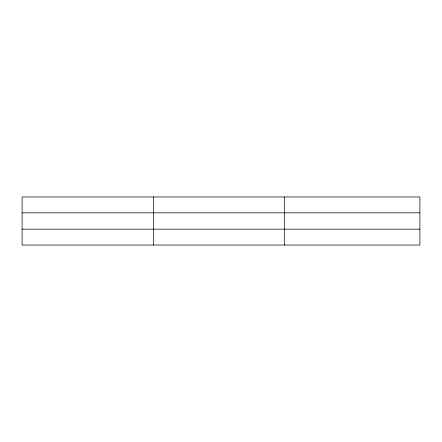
<?xml version="1.0" encoding="UTF-8"?>
<svg xmlns="http://www.w3.org/2000/svg" width="442" height="442" viewBox="0 0 442 442"><rect width="100%" height="100%" fill="white"/><g stroke="black" fill="none" stroke-linecap="round" stroke-linejoin="round"><path stroke-width="0.66" d="M153.374 196.972L153.374 245.028M284.648 196.972L284.648 245.028M419.9 229.171L419.9 245.028L22.1 245.028L22.1 196.972L419.9 196.972L419.9 229.171L22.1 229.171M22.1 212.829L419.9 212.829"/></g></svg>
